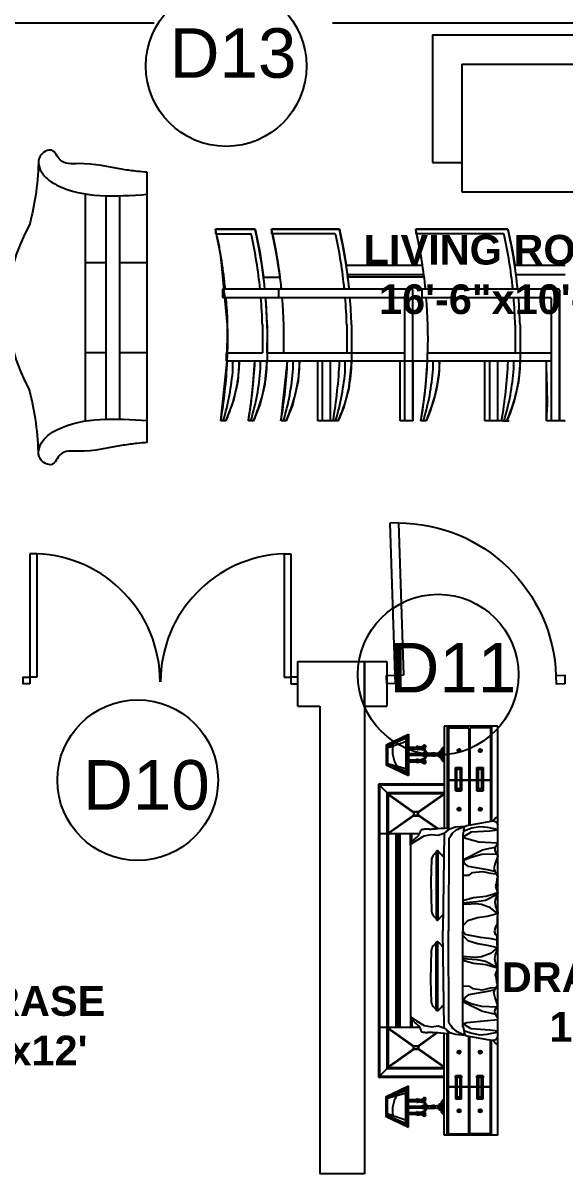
# Model space of a CAD drawing. Header units: inches. Extents: x -1280 to -565, y 3551 to 8161.
# Drawn here: x -865.2 to -755.7, y 3702.5 to 3935 of the extents above; entities that cross this region are included whole.
import ezdxf

# ---------------------------------------------------------------- set-up
doc = ezdxf.new("R2010")
doc.units = ezdxf.units.IN
doc.linetypes.add('M-DOT', pattern=[1.25, 0, -1.25])
for name, color, linetype in [('Doors', 1, 'Continuous'), ('Interior Fixture', 222, 'Continuous'), ('Interior wall', 7, 'Continuous'), ('scdulue', 114, 'Continuous'), ('Text', 250, 'Continuous')]:
    doc.layers.add(name, color=color, linetype=linetype)
doc.styles.get("Standard").update_dxf_attribs({"font": 'arial.ttf'})

# ---------------------------------------------------------------- blocks, each defined once
blk = doc.blocks.new('Main Gate')
at = {"layer": 'Doors'}
for p, q in [((-640.68, 4098.29), (-640.68, 4062.29)), ((-638.68, 4098.29), (-638.68, 4062.29)), ((-566.5, 4098.29), (-566.5, 4062.29)), ((-564.5, 4098.29), (-564.5, 4062.29))]:
    blk.add_line(p, q, dxfattribs=at)
for centre, start, end in [((-640.05, 4060.92), 0, 87.9082), ((-565.14, 4060.92), 92.0918, 180)]:
    blk.add_arc(centre, 37.39, start, end, dxfattribs=at)
blk = doc.blocks.new('main')
at = {"layer": 'Doors'}
blk.add_blockref('Main Gate', (0, 0), dxfattribs=at)
blk = doc.blocks.new('gate')
at = {"layer": 'Doors'}
for points in [[(-640.68, 4060.35), (-642.68, 4060.35), (-642.68, 4062.35), (-640.68, 4062.35)], [(-564.5, 4060.35), (-562.5, 4060.35), (-562.5, 4062.35), (-564.5, 4062.35)]]:
    blk.add_lwpolyline(points, close=True, dxfattribs=at)
blk.add_blockref('main', (0, 0), dxfattribs=at)
blk = doc.blocks.new('2')
at = {"layer": 'Doors'}
for p, q in [((-638.68, 4098.29), (-640.68, 4098.29)), ((-566.5, 4098.29), (-564.5, 4098.29)), ((-638.68, 4062.29), (-640.68, 4062.29)), ((-566.5, 4062.29), (-564.5, 4062.29))]:
    blk.add_line(p, q, dxfattribs=at)
blk.add_blockref('gate', (0, 0), dxfattribs=at)
blk = doc.blocks.new('A$C3E2F7594')
for p, q in [((319, 450), (1973.7, 450)), ((818.2, 450), (818.2, 300)), ((1474.5, 450), (1474.5, 300)), ((328.4, 300), (1964.3, 300)), ((332.5, 200), (1960.2, 200)), ((818.2, 200), (818.2, 0)), ((1474.5, 200), (1474.5, 0)), ((1474.5, 200), (1474.5, 0)), ((162, 0), (2130.7, 0))]:
    blk.add_line(p, q)
blk.add_arc((1146.4, -200), 1217.2, 60.32398, 119.67602)
for points in [[(92.1, 792.6), (334.7, 814.5), (543.7, 857.6)], [(2200.6, 792.6), (1958, 814.5), (1749, 857.6)], [(162, 0), (155.2, 73.9), (141.7, 175.5), (98.8, 502.8), (73.9, 633.7), (1.7, 696.9), (44.6, 780.4), (173.3, 762.3), (254.6, 658.5), (322.4, 0)], [(2130.7, 0), (2137.5, 73.9), (2151, 175.5), (2193.9, 502.8), (2218.8, 633.7), (2291.1, 696.9), (2248.2, 780.4), (2119.4, 762.3), (2038.1, 658.5), (1970.4, 0)]]:
    blk.add_spline(points, degree=3)
blk = doc.blocks.new('A$C70aa158d')
blk.add_blockref('A$C3E2F7594', (20.2, 0))
blk = doc.blocks.new('A$C52BD281E')
at = {"linetype": 'ByBlock'}
for p, q in [((165, 800), (0, 800)), ((0, 800), (0, 780)), ((0, 780), (145, 780)), ((516.8, 800), (234, 800)), ((234, 800), (234, 780)), ((496.8, 780), (234, 780)), ((1219.9, 800), (835.3, 800)), ((835.3, 800), (835.3, 780)), ((1199.9, 780), (835.3, 780)), ((545.4, 650), (863.9, 650)), ((1248.4, 650), (1459.2, 650)), ((551, 610), (869.5, 610)), ((870.8, 600), (552.3, 600)), ((833.9, 600), (654.1, 600)), ((1254.1, 610), (1459.2, 610)), ((318.3, 550), (28.6, 550)), ((28.6, 550), (28.6, 515)), ((552.3, 550), (262.6, 550)), ((262.6, 550), (262.6, 515)), ((543.1, 550), (318.3, 550)), ((818.8, 550), (552.3, 550)), ((823.8, 0), (823.8, 545)), ((1255.4, 550), (860.3, 550)), ((860.3, 550), (860.3, 515)), ((1430.2, 550), (1255.4, 550)), ((1435.2, 545), (1435.2, 0)), ((1435.2, 0), (1435.2, 545)), ((28.6, 515), (508.2, 515)), ((262.6, 515), (783.9, 515)), ((788.9, 510), (788.9, 0)), ((860.3, 515), (1395.2, 515)), ((1400.2, 510), (1400.2, 0)), ((196.1, 400), (196.1, 283.4)), ((216.1, 400), (216.1, 248.4)), ((216.1, 400), (216.1, 283.4)), ((548, 400), (548, 283.4)), ((568, 400), (568, 248.4)), ((568, 400), (568, 283.4)), ((1251, 400), (1251, 283.4)), ((1271, 400), (1271, 283.4)), ((45.2, 248.4), (45.2, 283.4)), ((45.2, 283.4), (196.1, 283.4)), ((509.2, 248.4), (45.2, 248.4)), ((283.2, 248.4), (49.2, 248.4)), ((72.8, 217.2), (72.8, 248.4)), ((99.2, 217.2), (99.2, 248.4)), ((187.9, 217.2), (187.9, 248.4)), ((214.2, 217.2), (214.2, 248.4)), ((215.6, 283.4), (788.9, 283.4)), ((417.6, 248.4), (283.2, 248.4)), ((519.3, 248.4), (283.2, 248.4)), ((324.1, 218.2), (324.1, 249.4)), ((350.5, 218.2), (350.5, 249.4)), ((921.9, 248.4), (417.6, 248.4)), ((426.5, 0), (426.5, 248.4)), ((445.1, 248.4), (445.1, 0)), ((480.1, 0), (480.1, 248.4)), ((788.9, 248.4), (519.3, 248.4)), ((541.6, 217.2), (541.6, 248.4)), ((568, 217.2), (568, 248.4)), ((770.2, 0), (770.2, 248.4)), ((884.5, 248.4), (884.5, 283.4)), ((884.5, 283.4), (1400.2, 283.4)), ((1120.6, 248.4), (884.5, 248.4)), ((1400.2, 248.4), (884.5, 248.4)), ((908.1, 217.2), (908.1, 248.4)), ((934.5, 217.2), (934.5, 248.4)), ((1400.2, 248.4), (1120.6, 248.4)), ((1124.3, 217.2), (1124.3, 248.4)), ((1124.3, 0), (1124.3, 248.4)), ((1142.9, 248.4), (1142.9, 0)), ((1177.9, 0), (1177.9, 248.4)), ((1244.7, 217.2), (1244.7, 248.4)), ((1271, 283.4), (1271, 248.4)), ((1271, 217.2), (1271, 248.4)), ((1381.6, 0), (1381.6, 248.4)), ((43.3, 0), (22, 0)), ((158.3, 0), (137, 0)), ((294.6, 0), (273.3, 0)), ((480.1, 0), (426.5, 0)), ((823.8, 0), (770.2, 0)), ((878.6, 0), (857.3, 0)), ((1177.9, 0), (1124.3, 0)), ((1202, 0), (1176.3, 0)), ((1215.1, 0), (1193.8, 0)), ((1199.6, 0), (1225.3, 0)), ((1435.2, 0), (1381.6, 0)), ((1456.9, 0), (1459.2, 0))]:
    blk.add_line(p, q, dxfattribs=at)
at = {"linetype": 'M-DOT'}
for p, q in [((22, 690.5), (0, 800)), ((0, 800), (165, 800)), ((165, 800), (184.4, 705.2)), ((255, 696), (234, 800)), ((234, 800), (516.8, 800)), ((516.8, 800), (534, 717.2)), ((854.1, 708.8), (835.3, 800)), ((835.3, 800), (1219.9, 800)), ((1219.9, 800), (1238.7, 708.8)), ((50.7, 401.1), (22, 690.5)), ((184.4, 705.2), (200.5, 600)), ((269.5, 600), (255, 696)), ((534, 717.2), (545.4, 650)), ((863.9, 650), (854.1, 708.8)), ((1238.7, 708.8), (1248.4, 650)), ((545.4, 650), (863.9, 650)), ((1248.4, 650), (1459.2, 650)), ((200.5, 600), (269.5, 600)), ((49.2, 248.4), (50.7, 401.1)), ((22, 0), (49.2, 248.4)), ((99.2, 248.4), (93.4, 167.4)), ((164.2, 248.4), (99.2, 248.4)), ((157.8, 157), (164.2, 248.4)), ((214.2, 248.4), (204.7, 146.1)), ((300.5, 248.4), (214.2, 248.4)), ((273.3, 0), (300.5, 248.4)), ((350.5, 248.4), (344.6, 167.3)), ((426.5, 248.4), (350.5, 248.4)), ((426.5, 161.2), (426.5, 248.4)), ((568, 248.4), (555.4, 131.1)), ((770.2, 248.4), (568, 248.4)), ((770.2, 0), (770.2, 248.4)), ((884.5, 248.4), (823.8, 248.4)), ((823.8, 248.4), (823.8, 0)), ((877.3, 148.3), (884.5, 248.4)), ((934.5, 248.4), (932.3, 194.1)), ((1124.3, 248.4), (934.5, 248.4)), ((1124.3, 217.2), (1124.3, 248.4)), ((1271, 248.4), (1264.4, 162.5)), ((1381.6, 248.4), (1271, 248.4)), ((1381.6, 217.2), (1381.6, 248.4)), ((932.3, 194.1), (922.2, 132.4)), ((1124.3, 145.7), (1124.3, 217.2)), ((1383.9, 140.8), (1381.6, 217.2)), ((93.4, 167.4), (75.2, 86)), ((148.2, 72.7), (157.8, 157)), ((204.7, 146.1), (185.7, 71.2)), ((344.6, 167.3), (321.3, 64.9)), ((426.5, 0), (426.5, 161.2)), ((869.6, 81.1), (877.3, 148.3)), ((1124.3, 0), (1124.3, 145.7)), ((1264.4, 162.5), (1246.4, 83.7)), ((555.4, 131.1), (533.9, 54.6)), ((922.2, 132.4), (909.8, 83.5)), ((1385, 70.2), (1383.9, 140.8)), ((75.2, 86), (43.3, 0)), ((137, 0), (148.2, 72.7)), ((185.7, 71.2), (158.3, 0)), ((321.3, 64.9), (294.6, 0)), ((533.9, 54.6), (512, 0)), ((857.3, 0), (869.6, 81.1)), ((902, 59.2), (895.9, 41.9)), ((909.8, 83.5), (902, 59.2)), ((1246.4, 83.7), (1229, 33)), ((1381.6, 0), (1385, 70.2)), ((43.3, 0), (22, 0)), ((158.3, 0), (137, 0)), ((294.6, 0), (273.3, 0)), ((473.3, 0), (426.5, 0)), ((512, 0), (473.3, 0)), ((823.8, 0), (770.2, 0)), ((878.6, 0), (857.3, 0)), ((891.3, 30), (878.6, 0)), ((895.9, 41.9), (891.3, 30)), ((1164.7, 0), (1124.3, 0)), ((1176.3, 0), (1164.7, 0)), ((1215.1, 0), (1176.3, 0)), ((1229, 33), (1215.1, 0)), ((1422.3, 0), (1381.6, 0)), ((1452.5, 0), (1422.3, 0)), ((1459.2, 0), (1452.5, 0))]:
    blk.add_line(p, q, dxfattribs=at)
for p, q in [((22, 690.5), (0, 800)), ((0, 800), (165, 800)), ((165, 800), (184.4, 705.2)), ((255, 696), (234, 800)), ((234, 800), (516.8, 800)), ((516.8, 800), (534, 717.2)), ((854.1, 708.8), (835.3, 800)), ((835.3, 800), (1219.9, 800)), ((1219.9, 800), (1238.7, 708.8)), ((50.7, 401.1), (22, 690.5)), ((184.4, 705.2), (200.5, 600)), ((269.5, 600), (255, 696)), ((534, 717.2), (545.4, 650)), ((863.9, 650), (854.1, 708.8)), ((1238.7, 708.8), (1248.4, 650)), ((545.4, 650), (863.9, 650)), ((1248.4, 650), (1459.2, 650)), ((200.5, 600), (269.5, 600)), ((49.2, 248.4), (50.7, 401.1)), ((22, 0), (49.2, 248.4)), ((99.2, 248.4), (93.4, 167.4)), ((164.2, 248.4), (99.2, 248.4)), ((157.8, 157), (164.2, 248.4)), ((214.2, 248.4), (204.7, 146.1)), ((300.5, 248.4), (214.2, 248.4)), ((273.3, 0), (300.5, 248.4)), ((350.5, 248.4), (344.6, 167.3)), ((426.5, 248.4), (350.5, 248.4)), ((426.5, 161.2), (426.5, 248.4)), ((568, 248.4), (555.4, 131.1)), ((770.2, 248.4), (568, 248.4)), ((770.2, 0), (770.2, 248.4)), ((884.5, 248.4), (823.8, 248.4)), ((823.8, 248.4), (823.8, 0)), ((877.3, 148.3), (884.5, 248.4)), ((934.5, 248.4), (932.3, 194.1)), ((1124.3, 248.4), (934.5, 248.4)), ((1124.3, 217.2), (1124.3, 248.4)), ((1271, 248.4), (1264.4, 162.5)), ((1381.6, 248.4), (1271, 248.4)), ((1381.6, 217.2), (1381.6, 248.4)), ((932.3, 194.1), (922.2, 132.4)), ((1124.3, 145.7), (1124.3, 217.2)), ((1383.9, 140.8), (1381.6, 217.2)), ((93.4, 167.4), (75.2, 86)), ((148.2, 72.7), (157.8, 157)), ((204.7, 146.1), (185.7, 71.2)), ((344.6, 167.3), (321.3, 64.9)), ((426.5, 0), (426.5, 161.2)), ((869.6, 81.1), (877.3, 148.3)), ((1124.3, 0), (1124.3, 145.7)), ((1264.4, 162.5), (1246.4, 83.7)), ((555.4, 131.1), (533.9, 54.6)), ((922.2, 132.4), (909.8, 83.5)), ((1385, 70.2), (1383.9, 140.8)), ((75.2, 86), (43.3, 0)), ((137, 0), (148.2, 72.7)), ((185.7, 71.2), (158.3, 0)), ((321.3, 64.9), (294.6, 0)), ((533.9, 54.6), (512, 0)), ((857.3, 0), (869.6, 81.1)), ((902, 59.2), (895.9, 41.9)), ((909.8, 83.5), (902, 59.2)), ((1246.4, 83.7), (1229, 33)), ((1381.6, 0), (1385, 70.2)), ((43.3, 0), (22, 0)), ((158.3, 0), (137, 0)), ((294.6, 0), (273.3, 0)), ((473.3, 0), (426.5, 0)), ((512, 0), (473.3, 0)), ((823.8, 0), (770.2, 0)), ((878.6, 0), (857.3, 0)), ((891.3, 30), (878.6, 0)), ((895.9, 41.9), (891.3, 30)), ((1164.7, 0), (1124.3, 0)), ((1176.3, 0), (1164.7, 0)), ((1215.1, 0), (1176.3, 0)), ((1229, 33), (1215.1, 0)), ((1422.3, 0), (1381.6, 0)), ((1452.5, 0), (1422.3, 0)), ((1459.2, 0), (1452.5, 0))]:
    blk.add_line(p, q)
at = {"linetype": 'ByBlock'}
for centre, radius, start, end in [((-1982.3, 345.3), 2033.7, 5.778, 12.3432), ((145, 775), 5, 12.3532, 90), ((-1817.2, 345.3), 2013.7, 5.8356, 12.3532), ((-1817.2, 345.3), 2033.7, 5.778, 12.9206), ((-1817.2, 345.3), 2033.7, 5.778, 12.9206), ((-1817.2, 345.3), 2033.7, 7.1957, 12.9206), ((-1748.3, 345.3), 2033.7, 5.778, 12.3432), ((-1748.3, 345.3), 2033.7, 7.1957, 12.3432), ((496.8, 775), 5, 12.3532, 90), ((-1465.4, 345.3), 2013.7, 5.8356, 12.3532), ((-1465.4, 345.3), 2033.7, 5.778, 12.9206), ((-1465.4, 345.3), 2033.7, 7.1957, 12.9206), ((-1146.9, 345.3), 2033.7, 5.778, 12.3432), ((1199.9, 775), 5, 12.3532, 90), ((-762.3, 345.3), 2013.7, 5.8356, 12.3532), ((-762.3, 345.3), 2033.7, 5.778, 12.9206), ((-1748.3, 345.3), 2033.7, 5.778, 6.2029), ((-1465.4, 345.3), 2013.7, 5.8356, 6.2029), ((543.1, 545), 5, 89.9971, 90), ((-1465.4, 345.3), 2033.7, 5.778, 6.2029), ((818.8, 545), 5, 360, 90), ((-1146.9, 345.3), 2033.7, 5.778, 6.2029), ((-762.3, 345.3), 2013.7, 5.8356, 6.2029), ((-762.3, 345.3), 2033.7, 5.778, 6.2029), ((1430.2, 545), 5, 360, 90), ((-1982.3, 345.3), 2033.7, 358.2582, 4.7877), ((-1817.2, 345.3), 2013.7, 1.5425, 4.8354), ((-1817.2, 345.3), 2033.7, 358.2582, 4.7877), ((-1817.2, 345.3), 2033.7, 1.5425, 4.7877), ((-1748.3, 345.3), 2033.7, 358.2582, 4.7877), ((508.2, 510), 5, 89.9989, 90), ((-1465.4, 345.3), 2013.7, 1.5425, 4.8354), ((-1465.4, 345.3), 2033.7, 1.5425, 4.7877), ((-1465.4, 345.3), 2033.7, 1.5425, 4.7877), ((783.9, 510), 5, 0, 90), ((-1146.9, 345.3), 2033.7, 358.2582, 4.7877), ((-762.3, 345.3), 2013.7, 1.5425, 4.8354), ((-762.3, 345.3), 2033.7, 1.5425, 4.7877), ((1395.2, 510), 5, 0, 90), ((-1982.3, 345.3), 2033.7, 350.226, 357.2714), ((-1867.2, 345.3), 2033.7, 350.226, 357.2714), ((-1731, 345.3), 2033.7, 350.226, 357.2714), ((-1513.5, 345.3), 2033.7, 350.226, 357.2714), ((-1146.9, 345.3), 2033.7, 350.226, 357.2714), ((-810.4, 345.3), 2033.7, 350.226, 357.2714), ((-932.2, 292.7), 1007.8, 343.1143, 355.6998), ((-544.5, 267.1), 645.6, 335.5612, 355.5636), ((-817.1, 292.7), 1007.8, 343.1143, 355.6998), ((-429.5, 267.1), 645.6, 335.5612, 355.5636), ((-680.9, 292.7), 1007.8, 343.1143, 355.6998), ((-293.2, 267.1), 645.6, 335.5612, 355.5636), ((-463.4, 292.7), 1007.8, 343.1143, 355.6998), ((-75.7, 267.1), 645.6, 335.5612, 355.5636), ((-96.9, 292.7), 1007.8, 343.1143, 355.6998), ((290.8, 267.1), 645.6, 335.5612, 355.5636), ((239.7, 292.7), 1007.8, 343.1143, 355.6998), ((627.3, 267.1), 645.6, 335.5612, 355.5636)]:
    blk.add_arc(centre, radius, start, end, dxfattribs=at)
blk = doc.blocks.new('A$Cb3423fa7')
blk.add_blockref('A$C52BD281E', (0, 0))
blk = doc.blocks.new('A$C00A85CD1')
for p, q in [((3260, 1111), (540, 1111)), ((540, 1111), (540, 501)), ((540, 1111), (630, 1021)), ((3250, 1101), (550, 1101)), ((550, 1101), (550, 501)), ((1000, 727), (1000, 1101)), ((2800, 728), (2800, 1101)), ((3260, 1111), (3170, 1021)), ((3250, 501), (3250, 1101)), ((3260, 501), (3260, 1111)), ((174, 1039), (76, 832)), ((177, 1039), (81, 832)), ((189, 1039), (101, 832)), ((205, 1039), (134, 832)), ((168, 1025), (367, 1025)), ((172, 1034), (360, 1034)), ((174, 1039), (361, 1039)), ((343, 1039), (401, 832)), ((355, 1039), (425, 832)), ((359, 1039), (441, 832)), ((361, 1039), (459, 832)), ((3180, 1031), (620, 1031)), ((620, 1031), (620, 501)), ((796, 786), (630, 1021)), ((3170, 1021), (630, 1021)), ((630, 1021), (630, 501)), ((802, 786), (636, 1021)), ((826, 786), (993, 1021)), ((832, 786), (999, 1021)), ((2968, 786), (2801, 1021)), ((2974, 786), (2807, 1021)), ((2998, 786), (3164, 1021)), ((3004, 786), (3170, 1021)), ((3170, 501), (3170, 1021)), ((3180, 501), (3180, 1031)), ((3439, 1039), (3341, 832)), ((3441, 1039), (3359, 832)), ((3445, 1039), (3375, 832)), ((3457, 1039), (3399, 832)), ((3632, 1025), (3433, 1025)), ((3626, 1039), (3439, 1039)), ((3628, 1034), (3440, 1034)), ((3595, 1039), (3666, 832)), ((3611, 1039), (3699, 832)), ((3623, 1039), (3719, 832)), ((3626, 1039), (3724, 832)), ((87, 857), (448, 857)), ((2800, 950), (1000, 950)), ((2800, 940), (1000, 940)), ((2800, 921), (1000, 921)), ((2800, 911), (1000, 911)), ((3713, 857), (3352, 857)), ((76, 832), (459, 832)), ((78, 837), (457, 837)), ((85, 851), (450, 851)), ((185, 755), (222, 755)), ((186, 750), (185, 755)), ((186, 750), (222, 750)), ((188, 750), (194, 707)), ((195, 832), (195, 755)), ((196, 832), (196, 766)), ((198, 832), (198, 768)), ((202, 832), (202, 771)), ((207, 832), (207, 771)), ((212, 832), (212, 755)), ((219, 750), (214, 707)), ((222, 755), (222, 750)), ((256, 832), (256, 706)), ((257, 832), (257, 736)), ((258, 832), (258, 737)), ((259, 832), (259, 739)), ((262, 832), (262, 740)), ((267, 832), (267, 741)), ((270, 832), (270, 706)), ((304, 755), (304, 750)), ((341, 755), (304, 755)), ((340, 750), (304, 750)), ((307, 750), (312, 707)), ((314, 832), (314, 755)), ((319, 832), (319, 771)), ((324, 832), (324, 771)), ((328, 832), (328, 768)), ((330, 832), (330, 766)), ((331, 832), (331, 755)), ((338, 750), (332, 707)), ((340, 750), (341, 755)), ((796, 786), (832, 786)), ((796, 739), (796, 786)), ((801, 781), (827, 781)), ((801, 744), (801, 781)), ((827, 781), (827, 744)), ((832, 786), (832, 739)), ((1107, 811), (1000, 811)), ((1083, 801), (1000, 801)), ((1064, 758), (1019, 686)), ((1030, 751), (1026, 747)), ((1033, 755), (1030, 751)), ((1037, 760), (1033, 755)), ((1040, 764), (1037, 760)), ((1044, 769), (1040, 764)), ((1049, 774), (1044, 769)), ((1054, 779), (1049, 774)), ((1059, 784), (1054, 779)), ((1066, 789), (1059, 784)), ((1097, 807), (1064, 758)), ((1074, 794), (1066, 789)), ((1083, 800), (1074, 794)), ((1094, 805), (1083, 800)), ((1107, 811), (1094, 805)), ((2695, 811), (1107, 811)), ((2695, 811), (2800, 811)), ((2695, 811), (2707, 805)), ((2705, 807), (2738, 758)), ((2707, 805), (2718, 800)), ((2718, 801), (2800, 801)), ((2718, 800), (2727, 794)), ((2727, 794), (2735, 789)), ((2735, 789), (2742, 784)), ((2738, 758), (2782, 686)), ((2742, 784), (2748, 779)), ((2748, 779), (2753, 774)), ((2753, 774), (2757, 769)), ((2757, 769), (2761, 764)), ((2761, 764), (2765, 760)), ((2765, 760), (2768, 755)), ((2768, 755), (2772, 751)), ((2772, 751), (2775, 747)), ((3004, 786), (2968, 786)), ((2968, 786), (2968, 739)), ((2999, 781), (2973, 781)), ((2973, 781), (2973, 744)), ((2999, 744), (2999, 781)), ((3004, 739), (3004, 786)), ((3724, 832), (3341, 832)), ((3722, 837), (3343, 837)), ((3715, 851), (3350, 851)), ((3460, 750), (3459, 755)), ((3459, 755), (3496, 755)), ((3460, 750), (3496, 750)), ((3462, 750), (3468, 707)), ((3469, 832), (3469, 755)), ((3470, 832), (3470, 766)), ((3472, 832), (3472, 768)), ((3476, 832), (3476, 771)), ((3481, 832), (3481, 771)), ((3486, 832), (3486, 755)), ((3493, 750), (3488, 707)), ((3496, 755), (3496, 750)), ((3530, 832), (3530, 706)), ((3533, 832), (3533, 741)), ((3538, 832), (3538, 740)), ((3541, 832), (3541, 739)), ((3542, 832), (3542, 737)), ((3543, 832), (3543, 736)), ((3544, 832), (3544, 706)), ((3615, 755), (3578, 755)), ((3578, 755), (3578, 750)), ((3614, 750), (3578, 750)), ((3581, 750), (3586, 707)), ((3588, 832), (3588, 755)), ((3593, 832), (3593, 771)), ((3598, 832), (3598, 771)), ((3602, 832), (3602, 768)), ((3604, 832), (3604, 766)), ((3605, 832), (3605, 755)), ((3612, 750), (3606, 707)), ((3614, 750), (3615, 755)), ((186, 707), (221, 707)), ((186, 707), (186, 702)), ((186, 702), (221, 702)), ((221, 707), (221, 702)), ((246, 669), (280, 669)), ((247, 681), (279, 681)), ((252, 660), (274, 660)), ((252, 652), (274, 652)), ((252, 652), (252, 620)), ((254, 704), (272, 704)), ((254, 701), (272, 701)), ((272, 697), (254, 697)), ((254, 695), (272, 695)), ((274, 652), (274, 620)), ((305, 707), (305, 702)), ((340, 707), (305, 707)), ((340, 702), (305, 702)), ((340, 707), (340, 702)), ((796, 739), (630, 501)), ((802, 739), (636, 501)), ((832, 739), (796, 739)), ((827, 744), (801, 744)), ((826, 739), (953, 558)), ((832, 739), (953, 566)), ((957, 681), (956, 676)), ((956, 676), (956, 670)), ((956, 670), (956, 664)), ((956, 664), (956, 657)), ((956, 657), (957, 650)), ((958, 691), (957, 686)), ((957, 686), (957, 681)), ((957, 650), (957, 642)), ((957, 642), (957, 635)), ((959, 698), (958, 695)), ((958, 695), (958, 691)), ((960, 701), (959, 698)), ((961, 704), (960, 701)), ((962, 708), (961, 706)), ((961, 706), (961, 704)), ((963, 711), (962, 709)), ((962, 709), (962, 708)), ((964, 712), (963, 711)), ((966, 713), (964, 712)), ((968, 714), (966, 713)), ((970, 715), (968, 714)), ((973, 717), (970, 715)), ((977, 718), (973, 717)), ((982, 720), (977, 718)), ((987, 722), (982, 720)), ((992, 724), (987, 722)), ((998, 727), (992, 724)), ((1003, 729), (998, 727)), ((1009, 732), (1003, 729)), ((1019, 686), (1008, 619)), ((1014, 736), (1009, 732)), ((1018, 739), (1014, 736)), ((1022, 743), (1018, 739)), ((1026, 747), (1022, 743)), ((2775, 747), (2779, 743)), ((2779, 743), (2783, 739)), ((2782, 686), (2794, 619)), ((2783, 739), (2788, 736)), ((2788, 736), (2793, 732)), ((2793, 732), (2798, 729)), ((2798, 729), (2803, 727)), ((2803, 727), (2809, 724)), ((2809, 724), (2814, 722)), ((2814, 722), (2820, 720)), ((2820, 720), (2824, 718)), ((2824, 718), (2828, 717)), ((2828, 717), (2831, 715)), ((2831, 715), (2834, 714)), ((2834, 714), (2836, 713)), ((2836, 713), (2837, 712)), ((2837, 712), (2838, 711)), ((2838, 711), (2839, 709)), ((2839, 709), (2840, 708)), ((2840, 708), (2840, 706)), ((2840, 706), (2841, 704)), ((2841, 704), (2842, 701)), ((2842, 701), (2842, 698)), ((2842, 698), (2843, 695)), ((2843, 695), (2844, 691)), ((2844, 691), (2844, 686)), ((2844, 686), (2845, 681)), ((2845, 642), (2844, 635)), ((2845, 681), (2845, 676)), ((2845, 676), (2845, 670)), ((2845, 670), (2845, 664)), ((2845, 664), (2845, 657)), ((2845, 657), (2845, 650)), ((2845, 650), (2845, 642)), ((2968, 739), (2848, 568)), ((2974, 739), (2848, 560)), ((2968, 739), (3004, 739)), ((2973, 744), (2999, 744)), ((2998, 739), (3164, 501)), ((3004, 739), (3170, 501)), ((3460, 707), (3460, 702)), ((3460, 707), (3495, 707)), ((3460, 702), (3495, 702)), ((3495, 707), (3495, 702)), ((3554, 669), (3520, 669)), ((3553, 681), (3521, 681)), ((3548, 660), (3526, 660)), ((3548, 652), (3526, 652)), ((3526, 652), (3526, 620)), ((3546, 704), (3528, 704)), ((3546, 701), (3528, 701)), ((3528, 697), (3546, 697)), ((3546, 695), (3528, 695)), ((3548, 652), (3548, 620)), ((3614, 707), (3579, 707)), ((3579, 707), (3579, 702)), ((3614, 702), (3579, 702)), ((3614, 707), (3614, 702)), ((252, 620), (274, 620)), ((252, 616), (274, 616)), ((252, 611), (274, 611)), ((252, 594), (274, 594)), ((252, 550), (274, 550)), ((252, 550), (274, 550)), ((256, 585), (270, 585)), ((953, 557), (951, 531)), ((954, 577), (953, 557)), ((955, 592), (954, 577)), ((956, 604), (955, 592)), ((957, 612), (956, 604)), ((957, 635), (957, 628)), ((957, 628), (957, 620)), ((957, 620), (957, 612)), ((1015, 554), (994, 493)), ((1008, 619), (1015, 554)), ((1156, 565), (1157, 567)), ((1156, 562), (1156, 565)), ((1157, 560), (1156, 562)), ((1156, 560), (1798, 560)), ((1157, 569), (1158, 571)), ((1157, 567), (1157, 569)), ((1157, 557), (1157, 560)), ((1159, 554), (1157, 557)), ((1158, 571), (1160, 572)), ((1161, 552), (1159, 554)), ((1160, 572), (1161, 573)), ((1161, 573), (1163, 574)), ((1164, 549), (1161, 552)), ((1163, 574), (1165, 574)), ((1167, 546), (1164, 549)), ((1165, 574), (1167, 575)), ((1165, 574), (1790, 574)), ((1167, 575), (1169, 576)), ((1172, 542), (1167, 546)), ((1169, 576), (1172, 577)), ((1172, 577), (1174, 579)), ((1177, 538), (1172, 542)), ((1174, 579), (1176, 581)), ((1176, 581), (1178, 583)), ((1183, 533), (1177, 538)), ((1178, 583), (1181, 585)), ((1181, 585), (1183, 588)), ((1183, 588), (1185, 591)), ((1185, 591), (1188, 594)), ((1188, 594), (1191, 597)), ((1191, 597), (1194, 600)), ((1194, 600), (1197, 603)), ((1197, 603), (1201, 606)), ((1201, 606), (1207, 609)), ((1207, 609), (1215, 611)), ((1215, 611), (1226, 614)), ((1226, 614), (1233, 616)), ((1233, 616), (1443, 625)), ((1443, 625), (1715, 617)), ((1715, 617), (1729, 614)), ((1729, 614), (1740, 611)), ((1740, 611), (1748, 609)), ((1748, 609), (1753, 606)), ((1753, 606), (1758, 603)), ((1758, 603), (1761, 600)), ((1761, 600), (1764, 597)), ((1764, 597), (1767, 594)), ((1767, 594), (1770, 591)), ((1770, 591), (1772, 588)), ((1772, 588), (1774, 585)), ((1778, 538), (1772, 533)), ((1774, 585), (1777, 583)), ((1777, 583), (1779, 581)), ((1783, 542), (1778, 538)), ((1779, 581), (1781, 579)), ((1781, 579), (1783, 577)), ((1783, 577), (1785, 576)), ((1788, 546), (1783, 542)), ((1785, 576), (1788, 575)), ((1788, 575), (1790, 574)), ((1791, 549), (1788, 546)), ((1790, 574), (1792, 574)), ((1794, 552), (1791, 549)), ((1792, 574), (1793, 573)), ((1793, 573), (1795, 572)), ((1796, 554), (1794, 552)), ((1795, 572), (1796, 571)), ((1796, 571), (1798, 569)), ((1797, 557), (1796, 554)), ((1798, 560), (1797, 557)), ((1798, 569), (1798, 567)), ((1798, 567), (1799, 565)), ((1799, 562), (1798, 560)), ((1799, 565), (1799, 562)), ((2000, 569), (1999, 567)), ((1999, 567), (1999, 565)), ((1999, 565), (1999, 562)), ((1999, 562), (1999, 560)), ((2641, 560), (1999, 560)), ((1999, 560), (2000, 557)), ((2001, 571), (2000, 569)), ((2000, 557), (2002, 554)), ((2002, 572), (2001, 571)), ((2004, 573), (2002, 572)), ((2002, 554), (2004, 552)), ((2006, 574), (2004, 573)), ((2004, 552), (2006, 549)), ((2008, 574), (2006, 574)), ((2006, 549), (2010, 546)), ((2010, 575), (2008, 574)), ((2632, 574), (2008, 574)), ((2012, 576), (2010, 575)), ((2010, 546), (2014, 542)), ((2014, 577), (2012, 576)), ((2017, 579), (2014, 577)), ((2014, 542), (2020, 538)), ((2019, 581), (2017, 579)), ((2021, 583), (2019, 581)), ((2020, 538), (2026, 533)), ((2023, 585), (2021, 583)), ((2026, 588), (2023, 585)), ((2028, 591), (2026, 588)), ((2031, 594), (2028, 591)), ((2033, 597), (2031, 594)), ((2036, 600), (2033, 597)), ((2040, 603), (2036, 600)), ((2044, 606), (2040, 603)), ((2050, 609), (2044, 606)), ((2058, 611), (2050, 609)), ((2068, 614), (2058, 611)), ((2082, 617), (2068, 614)), ((2354, 625), (2082, 617)), ((2565, 616), (2354, 625)), ((2572, 614), (2565, 616)), ((2582, 611), (2572, 614)), ((2590, 609), (2582, 611)), ((2596, 606), (2590, 609)), ((2600, 603), (2596, 606)), ((2604, 600), (2600, 603)), ((2607, 597), (2604, 600)), ((2609, 594), (2607, 597)), ((2612, 591), (2609, 594)), ((2615, 588), (2612, 591)), ((2614, 533), (2620, 538)), ((2617, 585), (2615, 588)), ((2619, 583), (2617, 585)), ((2621, 581), (2619, 583)), ((2620, 538), (2626, 542)), ((2624, 579), (2621, 581)), ((2626, 577), (2624, 579)), ((2628, 576), (2626, 577)), ((2626, 542), (2630, 546)), ((2630, 575), (2628, 576)), ((2632, 574), (2630, 575)), ((2630, 546), (2634, 549)), ((2634, 574), (2632, 574)), ((2636, 573), (2634, 574)), ((2634, 549), (2636, 552)), ((2638, 572), (2636, 573)), ((2636, 552), (2638, 554)), ((2639, 571), (2638, 572)), ((2638, 554), (2640, 557)), ((2640, 569), (2639, 571)), ((2641, 567), (2640, 569)), ((2640, 557), (2641, 560)), ((2641, 565), (2641, 567)), ((2641, 562), (2641, 565)), ((2641, 560), (2641, 562)), ((2794, 619), (2787, 554)), ((2787, 554), (2808, 493)), ((2844, 635), (2844, 628)), ((2844, 628), (2844, 620)), ((2844, 620), (2845, 612)), ((2845, 612), (2845, 604)), ((2845, 604), (2846, 592)), ((2846, 592), (2847, 577)), ((2847, 577), (2849, 557)), ((2849, 557), (2851, 531)), ((3548, 620), (3526, 620)), ((3548, 616), (3526, 616)), ((3548, 611), (3526, 611)), ((3548, 594), (3526, 594)), ((3548, 550), (3526, 550)), ((3548, 550), (3526, 550)), ((3544, 585), (3530, 585)), ((0, 501), (948, 501)), ((0, 1), (0, 501)), ((0, 471), (946, 471)), ((15, 461), (945, 461)), ((15, 461), (15, 271)), ((200, 511), (200, 501)), ((200, 501), (326, 501)), ((325, 513), (201, 513)), ((203, 515), (323, 515)), ((229, 532), (297, 532)), ((235, 534), (291, 534)), ((326, 511), (326, 501)), ((450, 461), (450, 271)), ((454, 461), (454, 271)), ((955, 446), (938, 395)), ((948, 497), (945, 454)), ((984, 481), (945, 454)), ((951, 531), (948, 497)), ((1000, 501), (955, 446)), ((1020, 438), (995, 422)), ((1000, 501), (1900, 513)), ((1047, 455), (1020, 438)), ((1047, 455), (1902, 461)), ((1191, 526), (1183, 533)), ((1199, 517), (1191, 526)), ((1212, 504), (1199, 517)), ((1756, 517), (1750, 511)), ((1764, 526), (1756, 517)), ((1772, 533), (1764, 526)), ((2801, 501), (1900, 513)), ((2755, 455), (1900, 461)), ((2026, 533), (2033, 526)), ((2033, 526), (2042, 517)), ((2042, 517), (2048, 511)), ((2586, 504), (2598, 517)), ((2598, 517), (2607, 526)), ((2607, 526), (2614, 533)), ((2755, 455), (2782, 438)), ((2782, 438), (2806, 422)), ((2801, 501), (2846, 446)), ((2818, 481), (2856, 454)), ((2846, 446), (2863, 395)), ((2851, 531), (2853, 497)), ((3800, 501), (2853, 501)), ((2853, 497), (2856, 454)), ((3800, 471), (2855, 471)), ((3785, 461), (2856, 461)), ((3298, 461), (3298, 271)), ((3302, 461), (3302, 271)), ((3474, 511), (3474, 501)), ((3600, 501), (3474, 501)), ((3475, 513), (3599, 513)), ((3597, 515), (3477, 515)), ((3571, 532), (3503, 532)), ((3565, 534), (3509, 534)), ((3600, 511), (3600, 501)), ((3785, 461), (3785, 271)), ((3800, 1), (3800, 501)), ((353, 395), (337, 395)), ((337, 395), (337, 338)), ((337, 338), (353, 338)), ((450, 395), (353, 395)), ((353, 395), (353, 338)), ((353, 338), (353, 395)), ((450, 381), (353, 381)), ((353, 381), (353, 352)), ((353, 352), (450, 352)), ((353, 338), (450, 338)), ((552, 395), (454, 395)), ((536, 381), (454, 381)), ((454, 352), (536, 352)), ((454, 338), (552, 338)), ((536, 395), (552, 395)), ((536, 338), (536, 395)), ((552, 338), (536, 338)), ((552, 338), (552, 395)), ((552, 395), (552, 338)), ((552, 352), (552, 381)), ((966, 387), (925, 290)), ((938, 395), (931, 304)), ((996, 321), (950, 313)), ((995, 422), (966, 387)), ((987, 249), (1034, 327)), ((1006, 327), (996, 321)), ((1006, 327), (1900, 327)), ((1034, 327), (1047, 288)), ((1243, 327), (1152, 145)), ((1247, 312), (1254, 327)), ((1387, 327), (1385, 267)), ((1596, 226), (1624, 327)), ((1642, 325), (1631, 197)), ((1658, 292), (1656, 325)), ((1856, 327), (1809, 279)), ((1875, 310), (1889, 323)), ((2795, 327), (1901, 327)), ((1945, 327), (1993, 279)), ((2143, 292), (2145, 325)), ((2160, 325), (2170, 197)), ((2205, 226), (2177, 327)), ((2415, 327), (2417, 267)), ((2555, 312), (2548, 327)), ((2559, 327), (2650, 145)), ((2767, 327), (2755, 288)), ((2815, 249), (2767, 327)), ((2795, 327), (2806, 321)), ((2806, 422), (2835, 387)), ((2806, 321), (2851, 313)), ((2835, 387), (2877, 290)), ((2863, 395), (2870, 304)), ((3200, 338), (3200, 395)), ((3200, 395), (3298, 395)), ((3216, 395), (3200, 395)), ((3200, 395), (3200, 338)), ((3200, 352), (3200, 381)), ((3298, 338), (3200, 338)), ((3200, 338), (3216, 338)), ((3216, 338), (3216, 395)), ((3216, 381), (3298, 381)), ((3298, 352), (3216, 352)), ((3302, 395), (3400, 395)), ((3302, 381), (3400, 381)), ((3400, 352), (3302, 352)), ((3400, 338), (3302, 338)), ((3400, 395), (3400, 338)), ((3400, 395), (3415, 395)), ((3400, 338), (3400, 395)), ((3400, 381), (3400, 352)), ((3415, 338), (3400, 338)), ((3415, 395), (3415, 338)), ((15, 271), (922, 271)), ((15, 261), (920, 261)), ((15, 71), (15, 261)), ((450, 261), (450, 71)), ((454, 261), (454, 71)), ((925, 290), (906, 183)), ((935, 308), (931, 306)), ((948, 242), (933, 168)), ((950, 313), (935, 308)), ((973, 317), (948, 242)), ((976, 75), (987, 249)), ((1047, 288), (1075, 0)), ((1195, 150), (1222, 249)), ((1222, 249), (1247, 312)), ((1280, 308), (1251, 320)), ((1304, 273), (1280, 308)), ((1335, 96), (1304, 273)), ((1362, 238), (1352, 145)), ((1385, 267), (1362, 238)), ((1584, 113), (1596, 226)), ((1652, 209), (1658, 292)), ((1809, 279), (1780, 189)), ((1838, 162), (1864, 306)), ((1864, 306), (1875, 310)), ((1993, 279), (2022, 189)), ((2149, 209), (2143, 292)), ((2217, 113), (2205, 226)), ((2417, 267), (2439, 238)), ((2439, 238), (2450, 145)), ((2466, 96), (2497, 273)), ((2497, 273), (2522, 308)), ((2522, 308), (2551, 320)), ((2579, 249), (2555, 312)), ((2606, 150), (2579, 249)), ((2755, 288), (2726, 178)), ((2825, 75), (2815, 249)), ((2828, 317), (2854, 242)), ((2851, 313), (2866, 308)), ((2854, 242), (2868, 168)), ((2866, 308), (2870, 306)), ((2877, 290), (2895, 183)), ((3298, 271), (2880, 271)), ((3298, 261), (2881, 261)), ((3298, 261), (3298, 71)), ((3785, 271), (3302, 271)), ((3785, 261), (3302, 261)), ((3302, 261), (3302, 71)), ((3785, 71), (3785, 261)), ((353, 195), (337, 195)), ((337, 195), (337, 138)), ((337, 138), (353, 138)), ((450, 195), (353, 195)), ((353, 195), (353, 138)), ((353, 138), (353, 195)), ((450, 180), (353, 180)), ((353, 180), (353, 152)), ((353, 152), (450, 152)), ((353, 138), (450, 138)), ((552, 195), (454, 195)), ((536, 180), (454, 180)), ((454, 152), (536, 152)), ((454, 138), (552, 138)), ((536, 195), (552, 195)), ((536, 138), (536, 195)), ((552, 138), (536, 138)), ((552, 138), (552, 195)), ((552, 195), (552, 138)), ((552, 152), (552, 180)), ((906, 183), (890, 102)), ((933, 168), (939, 100)), ((1152, 145), (1139, 88)), ((1189, 12), (1195, 150)), ((1352, 145), (1368, 69)), ((1617, 115), (1565, 14)), ((1565, 47), (1584, 113)), ((1631, 197), (1617, 115)), ((1658, 152), (1652, 209)), ((1689, 71), (1658, 152)), ((1780, 189), (1767, 100)), ((1825, 61), (1838, 162)), ((2022, 189), (2034, 100)), ((2112, 71), (2143, 152)), ((2143, 152), (2149, 209)), ((2170, 197), (2184, 115)), ((2184, 115), (2236, 14)), ((2236, 47), (2217, 113)), ((2450, 145), (2433, 69)), ((2612, 12), (2606, 150)), ((2650, 145), (2662, 88)), ((2726, 178), (2716, 0)), ((2868, 168), (2862, 100)), ((2895, 183), (2912, 102)), ((3200, 138), (3200, 195)), ((3200, 195), (3298, 195)), ((3216, 195), (3200, 195)), ((3200, 195), (3200, 138)), ((3200, 152), (3200, 180)), ((3298, 138), (3200, 138)), ((3200, 138), (3216, 138)), ((3216, 138), (3216, 195)), ((3216, 180), (3298, 180)), ((3298, 152), (3216, 152)), ((3302, 195), (3400, 195)), ((3302, 180), (3400, 180)), ((3400, 152), (3302, 152)), ((3400, 138), (3302, 138)), ((3400, 195), (3400, 138)), ((3400, 195), (3415, 195)), ((3400, 138), (3400, 195)), ((3400, 180), (3400, 152)), ((3415, 138), (3400, 138)), ((3415, 195), (3415, 138)), ((0, 61), (884, 61)), ((0, 1), (3800, 1)), ((15, 71), (885, 71)), ((855, 24), (842, 1)), ((882, 44), (855, 24)), ((890, 102), (882, 45)), ((882, 45), (890, 16)), ((890, 16), (915, 1)), ((939, 100), (956, 24)), ((956, 24), (966, 1)), ((968, 1), (976, 75)), ((1090, 1), (1133, 28)), ((1139, 88), (1126, 24)), ((1133, 28), (1160, 30)), ((1160, 30), (1209, 1)), ((1209, 1), (1276, 26)), ((1276, 26), (1325, 38)), ((1325, 38), (1364, 24)), ((1352, 28), (1335, 96)), ((1364, 24), (1397, 1)), ((1368, 69), (1373, 18)), ((1397, 1), (1422, 12)), ((1422, 12), (1455, 14)), ((1455, 14), (1484, 1)), ((1462, 18), (1491, 22)), ((1484, 1), (1462, 18)), ((1491, 22), (1553, 1)), ((1551, 9), (1565, 47)), ((1559, 5), (1551, 9)), ((1553, 1), (1605, 22)), ((1565, 14), (1559, 5)), ((1605, 22), (1638, 28)), ((1638, 28), (1679, 24)), ((1679, 24), (1732, 1)), ((1743, 3), (1689, 71)), ((1732, 1), (1776, 7)), ((1767, 100), (1743, 3)), ((1776, 7), (1846, 9)), ((1813, 9), (1825, 61)), ((1846, 9), (1864, 24)), ((1864, 24), (1899, 32)), ((1937, 24), (1902, 32)), ((1956, 9), (1937, 24)), ((2026, 7), (1956, 9)), ((2069, 1), (2026, 7)), ((2034, 100), (2059, 3)), ((2058, 3), (2112, 71)), ((2123, 24), (2069, 1)), ((2164, 28), (2123, 24)), ((2197, 22), (2164, 28)), ((2248, 1), (2197, 22)), ((2250, 9), (2236, 47)), ((2236, 14), (2242, 5)), ((2242, 5), (2250, 9)), ((2310, 22), (2248, 1)), ((2339, 18), (2310, 22)), ((2318, 1), (2339, 18)), ((2346, 14), (2318, 1)), ((2379, 12), (2346, 14)), ((2404, 1), (2379, 12)), ((2437, 24), (2404, 1)), ((2433, 69), (2429, 18)), ((2476, 38), (2437, 24)), ((2449, 28), (2466, 96)), ((2526, 26), (2476, 38)), ((2592, 1), (2526, 26)), ((2641, 30), (2592, 1)), ((2668, 28), (2641, 30)), ((2662, 88), (2675, 24)), ((2711, 1), (2668, 28)), ((2833, 1), (2825, 75)), ((2846, 24), (2835, 1)), ((2862, 100), (2846, 24)), ((2912, 16), (2887, 1)), ((2912, 102), (2920, 45)), ((2920, 45), (2912, 16)), ((3785, 71), (2916, 71)), ((3800, 61), (2917, 61)), ((2920, 44), (2947, 24)), ((2947, 24), (2959, 1))]:
    blk.add_line(p, q)
for centre, radius in [((204, 739), 7.64), ((204, 719), 7.64), ((204, 739), 6.7), ((204, 719), 6.7), ((322, 739), 7.64), ((322, 719), 7.64), ((322, 739), 6.7), ((322, 719), 6.7), ((3478, 739), 7.64), ((3478, 719), 7.64), ((3478, 739), 6.7), ((3478, 719), 6.7), ((3596, 739), 7.64), ((3596, 719), 7.64), ((3596, 739), 6.7), ((3596, 719), 6.7), ((227, 361), 15.5), ((227, 361), 5.48), ((773, 361), 15.5), ((773, 361), 5.48), ((3027, 361), 15.5), ((3027, 361), 5.48), ((3573, 361), 15.5), ((3573, 361), 5.48), ((227, 165), 15.5), ((227, 165), 5.48), ((773, 165), 15.5), ((773, 165), 5.48), ((3027, 165), 15.5), ((3027, 165), 5.48), ((3573, 165), 15.5), ((3573, 165), 5.48)]:
    blk.add_circle(centre, radius)
for centre, radius, start, end in [((227, 696), 284, 44.2573, 107.9805), ((3573, 696), 284, 72.0195, 135.7427), ((207, 756), 15.6, 71.3744, 143.3848), ((319, 756), 15.6, 36.6152, 108.6256), ((3481, 756), 15.6, 71.3744, 143.3848), ((3593, 756), 15.6, 36.6152, 108.6256), ((193, 684), 15.6, 148.1664, 275.3482), ((197, 682), 19.5, 81.0012, 150.4554), ((195, 685), 7.24, 114.2793, 241.5764), ((194, 683), 5.15, 240.2946, 29.6518), ((199, 670), 22.7, 25.6179, 109.7237), ((193, 678), 9.75, 283.4603, 55.2811), ((193, 658), 44.7, 31.5763, 80.9346), ((240, 692), 23.6, 209.6384, 284.8712), ((239, 688), 10.7, 223.9925, 315.0817), ((312, 673), 65.4, 164.303, 186.6291), ((254, 667), 7.94, 190.2331, 249.009), ((252, 656), 4.02, 95.3729, 264.6271), ((255, 689), 6.9, 97.3238, 159.6748), ((255, 702), 2, 126.2219, 216.3122), ((256, 699), 2.85, 134.9237, 215.5421), ((254, 696), 1.03, 117.5791, 284.7713), ((254, 706), 1.94, 275.3555, 5.3957), ((267, 726), 15.6, 79.611, 135.8323), ((272, 706), 1.94, 174.6043, 264.6445), ((271, 702), 2, 323.6878, 53.7781), ((270, 699), 2.85, 324.4579, 45.0763), ((272, 696), 1.03, 255.2287, 62.4209), ((271, 689), 6.9, 20.3252, 82.6762), ((271, 667), 7.94, 290.991, 349.7669), ((274, 656), 4.02, 275.3729, 84.6271), ((214, 673), 65.4, 353.3709, 15.697), ((287, 688), 10.7, 224.9183, 316.0075), ((286, 692), 23.6, 255.1288, 330.3616), ((333, 658), 44.7, 99.0654, 148.4237), ((327, 670), 22.7, 70.2763, 154.3821), ((333, 678), 9.75, 124.7189, 256.5397), ((329, 682), 19.5, 29.5446, 98.9988), ((332, 683), 5.15, 150.3482, 299.7054), ((333, 684), 15.6, 264.6518, 31.8336), ((331, 685), 7.24, 298.4236, 65.7207), ((3467, 684), 15.6, 148.1664, 275.3482), ((3471, 682), 19.5, 81.0012, 150.4554), ((3469, 685), 7.24, 114.2793, 241.5764), ((3468, 683), 5.15, 240.2946, 29.6518), ((3473, 670), 22.7, 25.6179, 109.7237), ((3467, 678), 9.75, 283.4603, 55.2811), ((3467, 658), 44.7, 31.5763, 80.9346), ((3514, 692), 23.6, 209.6384, 284.8712), ((3513, 688), 10.7, 223.9925, 315.0817), ((3586, 673), 65.4, 164.303, 186.6291), ((3529, 667), 7.94, 190.2331, 249.009), ((3526, 656), 4.02, 95.3729, 264.6271), ((3529, 689), 6.9, 97.3238, 159.6748), ((3529, 702), 2, 126.2219, 216.3122), ((3530, 699), 2.85, 134.9237, 215.5421), ((3528, 696), 1.03, 117.5791, 284.7713), ((3528, 706), 1.94, 275.3555, 5.3957), ((3533, 726), 15.6, 44.1677, 100.389), ((3546, 706), 1.94, 174.6043, 264.6445), ((3545, 702), 2, 323.6878, 53.7781), ((3544, 699), 2.85, 324.4579, 45.0763), ((3546, 696), 1.03, 255.2287, 62.4209), ((3545, 689), 6.9, 20.3252, 82.6762), ((3546, 667), 7.94, 290.991, 349.7669), ((3548, 656), 4.02, 275.3729, 84.6271), ((3488, 673), 65.4, 353.3709, 15.697), ((3561, 688), 10.7, 224.9183, 316.0075), ((3560, 692), 23.6, 255.1288, 330.3616), ((3607, 658), 44.7, 99.0654, 148.4237), ((3601, 670), 22.7, 70.2763, 154.3821), ((3607, 678), 9.75, 124.7189, 256.5397), ((3603, 682), 19.5, 29.5446, 98.9988), ((3606, 683), 5.15, 150.3482, 299.7054), ((3607, 684), 15.6, 264.6518, 31.8336), ((3605, 685), 7.24, 298.4236, 65.7207), ((233, 537), 3.49, 273.1159, 353.8917), ((253, 535), 16.5, 139.9289, 173.8917), ((250, 538), 12.5, 82.7695, 139.9289), ((257, 556), 7.86, 125.0632, 226.6883), ((252, 613), 2.29, 107.527, 252.473), ((272, 595), 21.7, 150.4909, 186.4074), ((260, 593), 9.06, 183.2657, 245.1562), ((251, 618), 2.32, 289.6261, 70.3739), ((251, 608), 3.57, 326.5024, 72.473), ((269, 572), 15.8, 147.5465, 200.4242), ((250, 565), 3.66, 305.0632, 20.4242), ((254, 583), 3.07, 301.9861, 38.4322), ((272, 583), 3.07, 141.5678, 238.0139), ((266, 593), 9.06, 294.8438, 356.7343), ((257, 572), 15.8, 339.5758, 32.4535), ((275, 608), 3.57, 107.527, 213.4976), ((254, 595), 21.7, 353.5926, 29.5091), ((276, 565), 3.66, 159.5758, 234.9368), ((275, 618), 2.32, 109.6261, 250.3739), ((269, 556), 7.86, 313.3117, 54.9368), ((274, 613), 2.29, 287.527, 72.473), ((276, 538), 12.5, 40.0711, 97.2305), ((273, 535), 16.5, 6.1083, 40.0711), ((293, 537), 3.49, 186.1083, 266.8841), ((3507, 537), 3.49, 273.1159, 353.8917), ((3527, 535), 16.5, 139.9289, 173.8917), ((3524, 538), 12.5, 82.7695, 139.9289), ((3531, 556), 7.86, 125.0632, 226.6883), ((3526, 613), 2.29, 107.527, 252.473), ((3546, 595), 21.7, 150.4909, 186.4074), ((3534, 593), 9.06, 183.2657, 245.1562), ((3525, 618), 2.32, 289.6261, 70.3739), ((3525, 608), 3.57, 326.5024, 72.473), ((3543, 572), 15.8, 147.5465, 200.4242), ((3524, 565), 3.66, 305.0632, 20.4242), ((3528, 583), 3.07, 301.9861, 38.4322), ((3546, 583), 3.07, 141.5678, 238.0139), ((3540, 593), 9.06, 294.8438, 356.7343), ((3531, 572), 15.8, 339.5758, 32.4535), ((3549, 608), 3.57, 107.527, 213.4976), ((3528, 595), 21.7, 353.5926, 29.5091), ((3550, 565), 3.66, 159.5758, 234.9368), ((3549, 618), 2.32, 109.6261, 250.3739), ((3543, 556), 7.86, 313.3117, 54.9368), ((3548, 613), 2.29, 287.527, 72.473), ((3550, 538), 12.5, 40.0711, 97.2305), ((3547, 535), 16.5, 6.1083, 40.0711), ((3567, 537), 3.49, 186.1083, 266.8841), ((203, 512), 3.04, 101.1601, 198.2827), ((202, 520), 5.16, 281.1601, 351.0314), ((211, 519), 3.89, 93.4629, 171.0314), ((209, 549), 26.5, 273.4629, 318.3799), ((234, 527), 6.86, 93.1159, 138.3799), ((292, 527), 6.86, 41.6201, 86.8841), ((317, 549), 26.5, 221.6201, 266.5371), ((315, 519), 3.89, 8.9686, 86.5371), ((324, 520), 5.16, 188.9686, 258.8399), ((323, 512), 3.04, 341.7173, 78.8399), ((3477, 512), 3.04, 101.1601, 198.2827), ((3476, 520), 5.16, 281.1601, 351.0314), ((3485, 519), 3.89, 93.4629, 171.0314), ((3483, 549), 26.5, 273.4629, 318.3799), ((3508, 527), 6.86, 93.1159, 138.3799), ((3566, 527), 6.86, 41.6201, 86.8841), ((3591, 549), 26.5, 221.6201, 266.5371), ((3589, 519), 3.89, 8.9686, 86.5371), ((3598, 520), 5.16, 188.9686, 258.8399), ((3597, 512), 3.04, 341.7173, 78.8399)]:
    blk.add_arc(centre, radius, start, end)
blk = doc.blocks.new('A$C3544dba7')
blk.add_blockref('A$C00A85CD1', (0, 0))
blk = doc.blocks.new('A$C4FBE58CC')
for p, q in [((-1050, 800), (150, 800)), ((-1050, 800), (-1050, 150)), ((150, 800), (150, 150)), ((-900, 650), (0, 650)), ((-900, 650), (-900, 0)), ((0, 650), (0, 0)), ((-1050, 150), (-900, 150)), ((0, 150), (150, 150)), ((-900, 0), (0, 0))]:
    blk.add_line(p, q)
blk = doc.blocks.new('A$C9b953779')
blk.add_blockref('A$C4FBE58CC', (1050, 0))
blk = doc.blocks.new('Doors')
at = {"layer": 'Doors'}
for p, q in [((-566.5, 4098.29), (-566.5, 4062.29)), ((-566.5, 4098.29), (-564.5, 4098.29)), ((-564.5, 4098.29), (-564.5, 4062.29)), ((-564.5, 4098.29), (-564.5, 4098.29)), ((-566.5, 4062.29), (-566.5, 4062.29)), ((-566.5, 4062.29), (-564.5, 4062.29))]:
    blk.add_line(p, q, dxfattribs=at)
for points in [[(-604.59, 4058.99), (-602.59, 4058.99), (-602.59, 4060.99), (-604.59, 4060.99)], [(-564.5, 4060.35), (-562.5, 4060.35), (-562.5, 4062.35), (-564.5, 4062.35)]]:
    blk.add_lwpolyline(points, close=True, dxfattribs=at)
blk.add_arc((-565.14, 4060.92), 37.39, 92.0918, 180, dxfattribs=at)

msp = doc.modelspace()

# ---------------------------------------------------------------- linework, layer by layer
at = {"layer": 'Interior Fixture'}
for p, q in [((-796.17, 3796.96), (-796.17, 3805.96)), ((-796.17, 3796.96), (-796.17, 3805.96)), ((-796.17, 3796.96), (-796.17, 3805.96)), ((-796.17, 3796.96), (-796.17, 3805.96)), ((-796.17, 3805.96), (-796.17, 3805.96)), ((-796.17, 3805.96), (-796.17, 3796.96)), ((-796.17, 3796.96), (-796.17, 3805.96)), ((-796.17, 3805.96), (-796.17, 3805.96)), ((-796.17, 3805.96), (-796.17, 3805.96))]:
    msp.add_line(p, q, dxfattribs=at)
at = {"layer": 'Interior wall'}
for p, q in [((-838.67, 3934.96), (-952.17, 3934.96)), ((-710.67, 3934.96), (-802.67, 3934.96)), ((-809.67, 3796.96), (-809.67, 3805.96)), ((-809.67, 3805.96), (-791.67, 3805.96)), ((-791.67, 3805.96), (-791.67, 3796.96)), ((-809.67, 3796.96), (-805.17, 3796.96)), ((-805.17, 3796.96), (-805.17, 3702.46)), ((-805.17, 3796.96), (-805.17, 3796.96)), ((-796.17, 3796.96), (-796.17, 3702.46)), ((-796.17, 3796.96), (-791.67, 3796.96)), ((-796.17, 3702.46), (-805.17, 3702.46))]:
    msp.add_line(p, q, dxfattribs=at)
at = {"layer": 'scdulue'}
for centre in [(-824.12, 3926.28), (-781.3, 3803.33), (-842, 3782.02)]:
    msp.add_circle(centre, 16.23, dxfattribs=at)

# ---------------------------------------------------------------- block references
at = {"layer": 'Doors', "xscale": -0.8548384061944343, "yscale": 0.8548384061944344, "zscale": 0.8548384061944345, "rotation": 1.909996184212677}
msp.add_blockref('Doors', (-1156.57, 316.42), dxfattribs=at)
at = {"layer": 'Doors', "xscale": 0.692195586955636, "yscale": 0.692195586955636, "zscale": 0.692195586955636}
msp.add_blockref('2', (-420.31, 990.91), dxfattribs=at)
at = {"layer": 'Interior Fixture'}
for name, p, xscale, yscale, zscale in [('A$C9b953779', (-782.47, 3900.85), 0.0396611380730118, 0.0396611380730118, 0.0396611380730118), ('A$Cb3423fa7', (-826.28, 3854.6), 0.0484152742985176, 0.0484152742985176, 0.0484152742985176)]:
    msp.add_blockref(name, p, dxfattribs=dict(at, xscale=xscale, yscale=yscale, zscale=zscale))
at = {"layer": 'Interior Fixture', "rotation": 90}
for name, p, xscale, yscale, zscale in [('A$C70aa158d', (-840.06, 3845.17), 0.0277261893728724, 0.0277261893728724, 0.0277261893728724), ('A$C3544dba7', (-769.21, 3710.28), 0.0217535977967183, 0.0217535977967183, 0.0217535977967183)]:
    msp.add_blockref(name, p, dxfattribs=dict(at, xscale=xscale, yscale=yscale, zscale=zscale))

# ---------------------------------------------------------------- texts
at = {"layer": 'scdulue', "char_height": 10, "attachment_point": 1}
for s, insert in [('D13', (-835.56, 3933.91)), ('D11', (-791.15, 3809.73)), ('D10', (-853.06, 3786.06))]:
    msp.add_mtext_dynamic_manual_height_columns(s, width=19.8165, gutter_width=12.5, heights=[0], dxfattribs=dict(at, insert=insert))
at = {"layer": 'Text', "char_height": 6, "attachment_point": 5}
for s, insert, width in [('{\\fArial|b1|i0|c0|p34;LIVING ROOM\\P16\'-6"x10\'-9"}', (-768.18, 3884.13), 62.5472), ('{\\fArial|b1|i0|c0|p34;DRAWING ROOM\\P10\'-6"x11\'-3"}', (-733.75, 3737.16), 75.9669), ("{\\fArial|b1|i0|c0|p34;TARASE\\P13'x12'}", (-865.79, 3732.36), 62.5472)]:
    msp.add_mtext(s, dxfattribs=dict(at, insert=insert, width=width))

doc.saveas('drawing.dxf')
